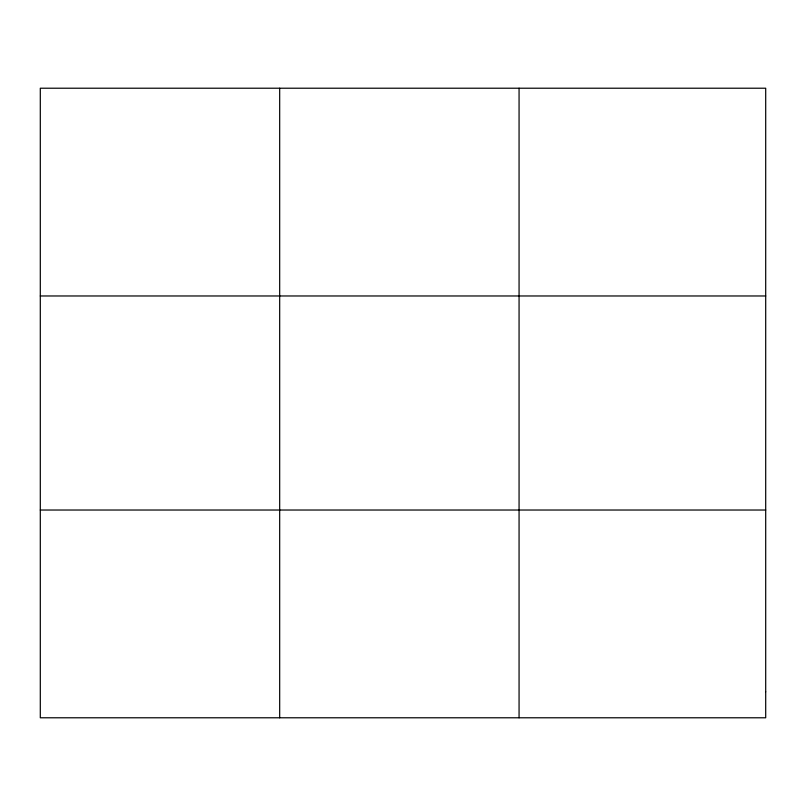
<?xml version="1.0" encoding="UTF-8"?>
<svg xmlns="http://www.w3.org/2000/svg" width="806" height="806" viewBox="0 0 806 806"><rect width="100%" height="100%" fill="white"/><g stroke="black" fill="none" stroke-linecap="round" stroke-linejoin="round"><path stroke-width="1.21" d="M279.682 88.217L279.682 717.783M519.064 88.217L519.064 717.783M40.3 295.973L765.7 295.973M40.3 510.027L765.7 510.027M765.7 691.81L765.7 717.783L40.3 717.783L40.3 88.217L765.7 88.217L765.7 691.81"/></g></svg>
